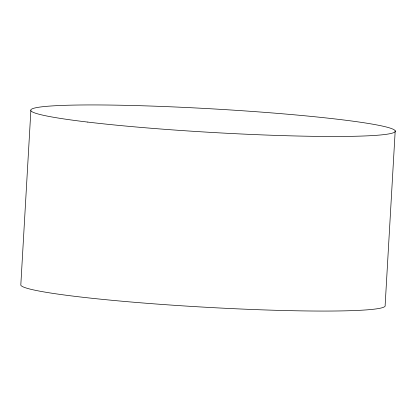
<?xml version="1.0" encoding="UTF-8"?>
<svg xmlns="http://www.w3.org/2000/svg" width="416" height="416" viewBox="0 0 416 416"><rect width="100%" height="100%" fill="white"/><g stroke="black" fill="none" stroke-linecap="round" stroke-linejoin="round"><path stroke-width="0.62" d="M30.867 110.578L20.8 285.158A182.536 11.778 3.3 0 0 208.016 307.377A182.536 11.778 3.3 0 0 385.133 305.422L395.2 130.842M87.792 122.091A182.536 11.778 3.3 0 0 390.296 133.624A182.536 11.778 3.3 0 0 161.013 106.413A182.536 11.778 3.3 0 0 87.792 122.091"/></g></svg>
